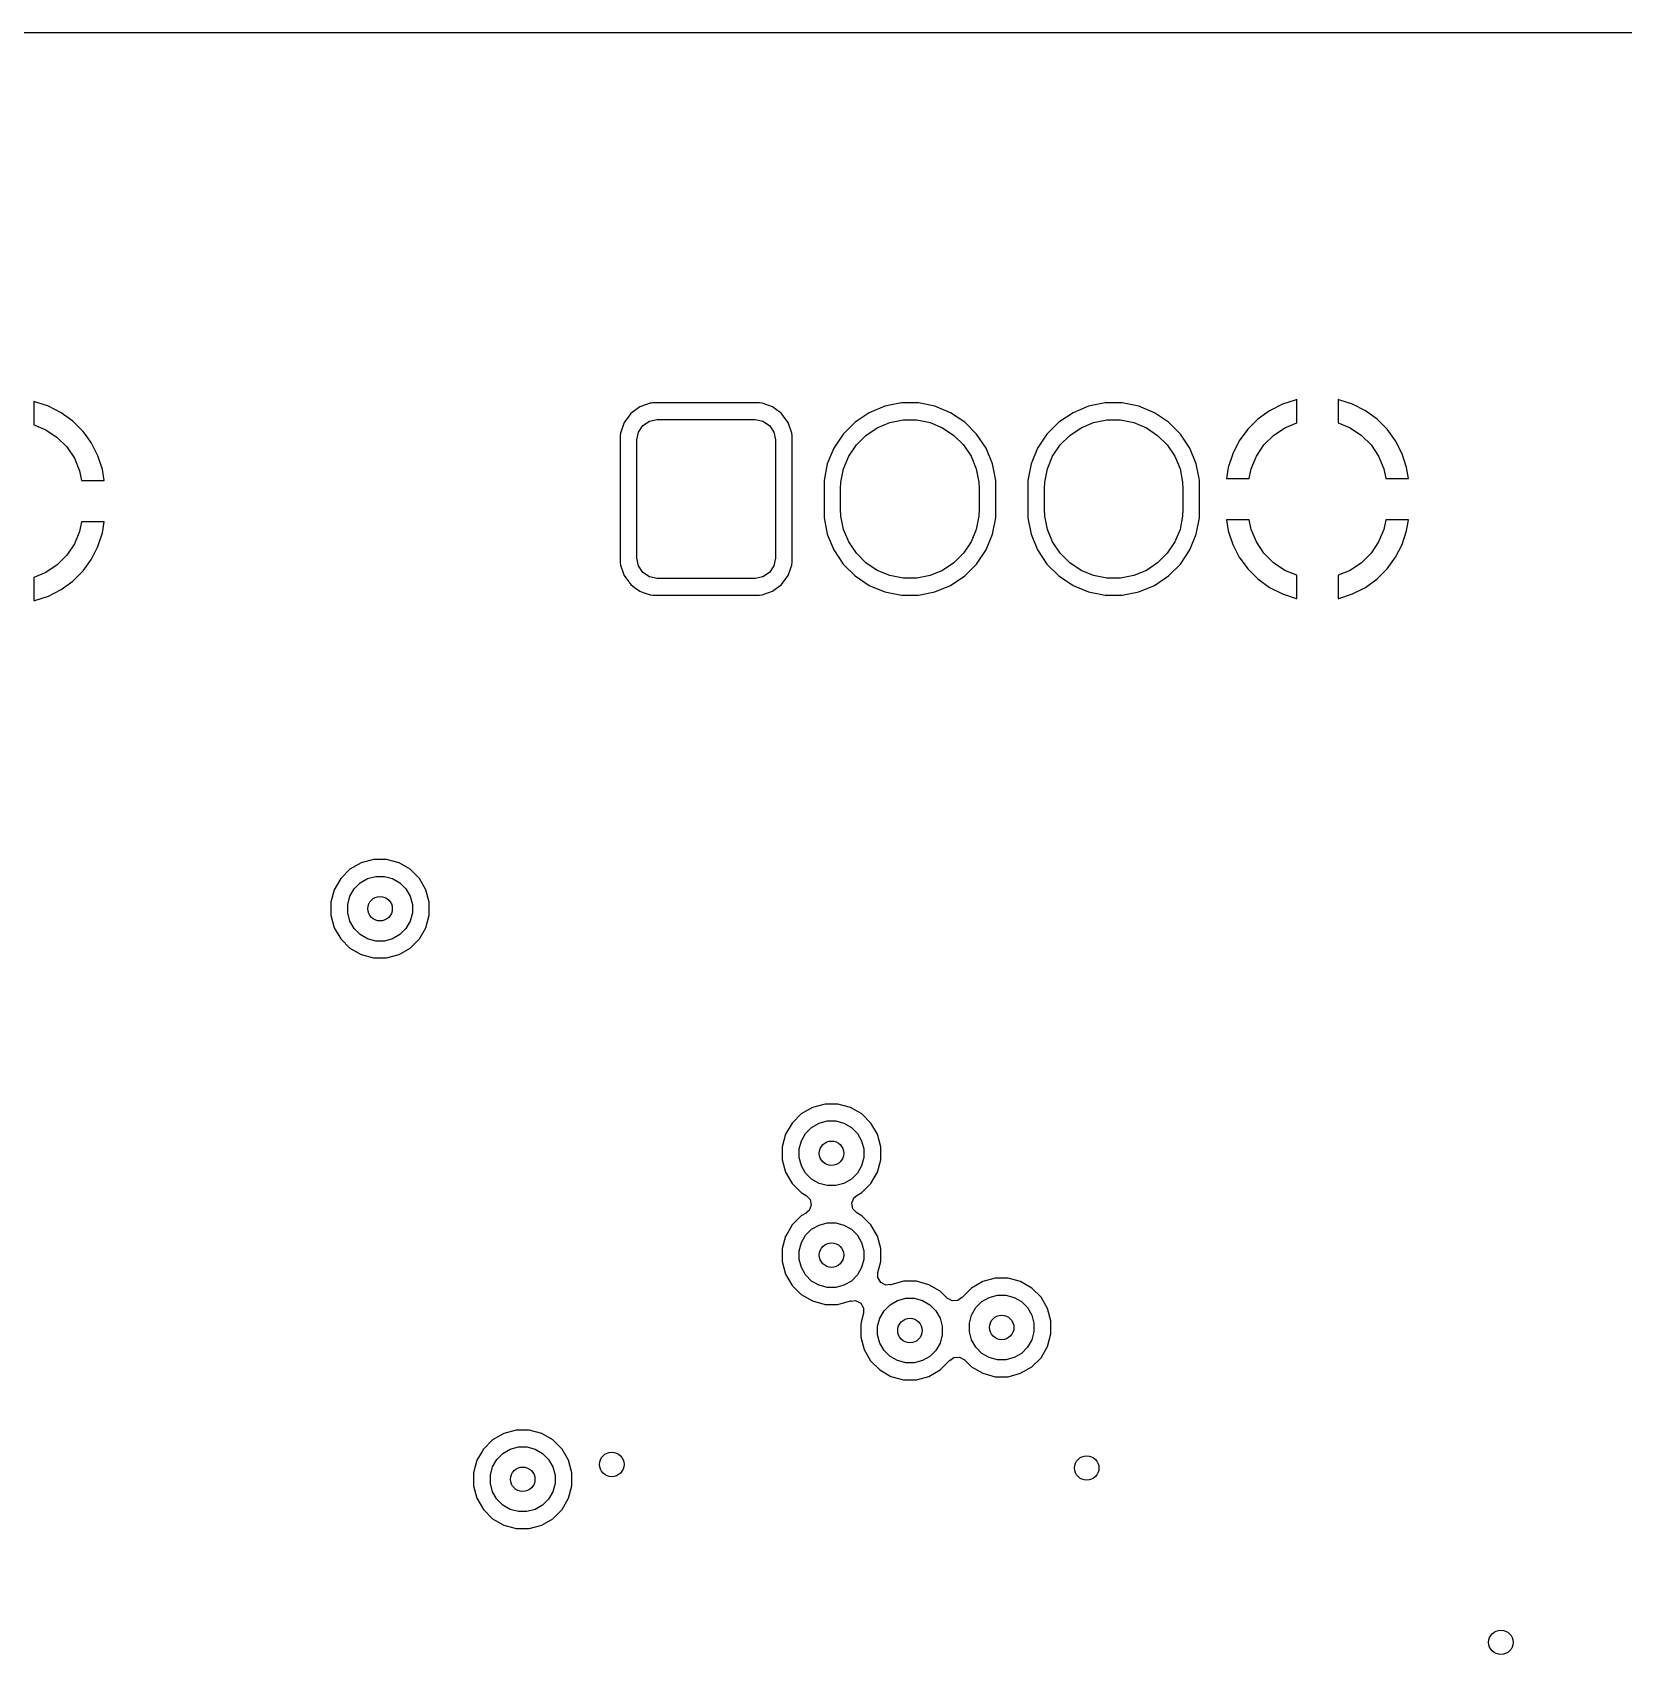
# Model space of a CAD drawing. Extents: x 0.98 to 8.09, y -3.46 to -0.83.
# Drawn here: x 5.482 to 6.25, y -1.61 to -0.827 of the extents above; entities that cross this region are included whole.
import ezdxf

# ---------------------------------------------------------------- set-up
doc = ezdxf.new("R2010")
doc.units = 0
doc.header["$MEASUREMENT"] = 0
doc.layers.add('BLACK', color=7, linetype='CONTINUOUS')

msp = doc.modelspace()

# ---------------------------------------------------------------- linework, layer by layer
at = {"layer": 'BLACK', "linetype": 'CONTINUOUS'}
for p, q in [((3.51858, -0.82679), (7.1211, -0.82679)), ((5.48278, -1.00517), (5.48244, -1.00511)), ((5.48244, -1.00511), (5.48244, -1.01632)), ((5.48939, -1.00731), (5.48278, -1.00517)), ((5.48278, -1.00517), (5.48278, -1.00517)), ((5.49558, -1.01047), (5.48939, -1.00731)), ((5.48939, -1.00731), (5.48939, -1.00731)), ((5.5012, -1.01455), (5.49558, -1.01047)), ((5.77502, -1.00765), (5.77069, -1.01085)), ((5.78011, -1.00587), (5.77502, -1.00765)), ((5.78065, -1.00582), (5.78011, -1.00587)), ((5.78011, -1.00587), (5.78011, -1.00587)), ((5.78011, -1.00587), (5.78011, -1.00587)), ((5.78131, -1.00576), (5.78065, -1.00582)), ((5.83286, -1.00576), (5.78131, -1.00576)), ((5.83407, -1.00587), (5.83286, -1.00576)), ((5.83915, -1.00765), (5.83407, -1.00587)), ((5.84048, -1.00864), (5.83915, -1.00765)), ((5.83915, -1.00765), (5.83915, -1.00765)), ((5.84348, -1.01085), (5.84048, -1.00864)), ((5.88586, -1.01048), (5.87907, -1.01502)), ((5.89341, -1.00735), (5.88586, -1.01048)), ((5.88586, -1.01048), (5.88586, -1.01048)), ((5.90143, -1.00576), (5.89341, -1.00735)), ((5.89341, -1.00735), (5.89341, -1.00735)), ((5.9096, -1.00576), (5.90143, -1.00576)), ((5.90143, -1.00576), (5.90143, -1.00576)), ((5.91761, -1.00735), (5.9096, -1.00576)), ((5.9096, -1.00576), (5.9096, -1.00576)), ((5.92516, -1.01048), (5.91761, -1.00735)), ((5.91761, -1.00735), (5.91761, -1.00735)), ((5.93196, -1.01502), (5.92516, -1.01048)), ((5.92516, -1.01048), (5.92516, -1.01048)), ((5.98429, -1.01048), (5.97749, -1.01502)), ((5.99184, -1.00735), (5.98429, -1.01048)), ((5.98429, -1.01048), (5.98429, -1.01048)), ((5.99985, -1.00576), (5.99184, -1.00735)), ((5.99184, -1.00735), (5.99184, -1.00735)), ((6.00802, -1.00576), (5.99985, -1.00576)), ((5.99985, -1.00576), (5.99985, -1.00576)), ((6.01604, -1.00735), (6.00802, -1.00576)), ((6.00802, -1.00576), (6.00802, -1.00576)), ((6.02359, -1.01048), (6.01604, -1.00735)), ((6.01604, -1.00735), (6.01604, -1.00735)), ((6.03038, -1.01502), (6.02359, -1.01048)), ((6.02359, -1.01048), (6.02359, -1.01048)), ((6.07922, -1.00948), (6.0736, -1.01357)), ((6.08541, -1.00633), (6.07922, -1.00948)), ((6.09202, -1.00418), (6.08541, -1.00633)), ((6.08541, -1.00633), (6.08541, -1.00633)), ((6.09236, -1.00413), (6.09202, -1.00418)), ((6.09202, -1.00418), (6.09202, -1.00418)), ((6.09236, -1.01534), (6.09236, -1.00413)), ((6.09236, -1.00413), (6.09236, -1.00413)), ((6.1127, -1.00418), (6.11236, -1.00413)), ((6.11236, -1.00413), (6.11236, -1.01534)), ((6.11931, -1.00633), (6.1127, -1.00418)), ((6.1127, -1.00418), (6.1127, -1.00418)), ((6.1255, -1.00948), (6.11931, -1.00633)), ((6.11931, -1.00633), (6.11931, -1.00633)), ((6.13112, -1.01357), (6.1255, -1.00948)), ((5.48244, -1.01632), (5.48822, -1.01872)), ((5.50612, -1.01947), (5.5012, -1.01455)), ((5.76749, -1.01518), (5.76572, -1.02026)), ((5.77069, -1.01085), (5.76749, -1.01518)), ((5.77437, -1.01986), (5.7765, -1.01666)), ((5.7765, -1.01666), (5.7797, -1.01453)), ((5.7797, -1.01453), (5.78346, -1.01378)), ((5.78346, -1.01378), (5.83071, -1.01378)), ((5.83071, -1.01378), (5.83448, -1.01453)), ((5.83448, -1.01453), (5.83767, -1.01666)), ((5.83767, -1.01666), (5.8398, -1.01986)), ((5.84463, -1.0124), (5.84348, -1.01085)), ((5.84668, -1.01518), (5.84463, -1.0124)), ((5.84846, -1.02026), (5.84668, -1.01518)), ((5.87907, -1.01502), (5.87329, -1.0208)), ((5.87907, -1.01502), (5.87907, -1.01502)), ((5.88428, -1.02138), (5.88974, -1.01773)), ((5.88974, -1.01773), (5.8958, -1.01522)), ((5.8958, -1.01522), (5.90223, -1.01394)), ((5.90223, -1.01394), (5.90879, -1.01394)), ((5.90879, -1.01394), (5.91523, -1.01522)), ((5.91523, -1.01522), (5.92129, -1.01773)), ((5.92129, -1.01773), (5.92674, -1.02138)), ((5.93773, -1.0208), (5.93196, -1.01502)), ((5.93196, -1.01502), (5.93196, -1.01502)), ((5.97749, -1.01502), (5.97171, -1.0208)), ((5.97749, -1.01502), (5.97749, -1.01502)), ((5.98271, -1.02138), (5.98816, -1.01773)), ((5.98816, -1.01773), (5.99422, -1.01522)), ((5.99422, -1.01522), (6.00066, -1.01394)), ((6.00066, -1.01394), (6.00722, -1.01394)), ((6.00722, -1.01394), (6.01365, -1.01522)), ((6.01365, -1.01522), (6.01971, -1.01773)), ((6.01971, -1.01773), (6.02517, -1.02138)), ((6.03616, -1.0208), (6.03038, -1.01502)), ((6.03038, -1.01502), (6.03038, -1.01502)), ((6.0736, -1.01357), (6.06869, -1.01848)), ((6.08113, -1.02138), (6.08659, -1.01773)), ((6.08659, -1.01773), (6.09236, -1.01534)), ((6.11236, -1.01534), (6.11814, -1.01773)), ((6.11814, -1.01773), (6.12359, -1.02138)), ((6.13604, -1.01848), (6.13112, -1.01357)), ((5.48822, -1.01872), (5.49367, -1.02236)), ((5.49367, -1.02236), (5.49831, -1.027)), ((5.50757, -1.02147), (5.50612, -1.01947)), ((5.50957, -1.02423), (5.50757, -1.02147)), ((5.5102, -1.02509), (5.50957, -1.02423)), ((5.51336, -1.03128), (5.5102, -1.02509)), ((5.76572, -1.02026), (5.7656, -1.02147)), ((5.7656, -1.02147), (5.7656, -1.08286)), ((5.76572, -1.02026), (5.76572, -1.02026)), ((5.77362, -1.02362), (5.77437, -1.01986)), ((5.77362, -1.08071), (5.77362, -1.02362)), ((5.8398, -1.01986), (5.84055, -1.02362)), ((5.84055, -1.02362), (5.84055, -1.08071)), ((5.84857, -1.02147), (5.84846, -1.02026)), ((5.84857, -1.04316), (5.84857, -1.02147)), ((5.87329, -1.0208), (5.86875, -1.02759)), ((5.87329, -1.0208), (5.87329, -1.0208)), ((5.876, -1.03147), (5.87964, -1.02601)), ((5.87964, -1.02601), (5.88428, -1.02138)), ((5.92674, -1.02138), (5.93138, -1.02601)), ((5.93138, -1.02601), (5.93502, -1.03147)), ((5.94227, -1.02759), (5.93773, -1.0208)), ((5.93773, -1.0208), (5.93773, -1.0208)), ((5.97171, -1.0208), (5.96717, -1.02759)), ((5.97171, -1.0208), (5.97171, -1.0208)), ((5.97442, -1.03147), (5.97807, -1.02601)), ((5.97807, -1.02601), (5.98271, -1.02138)), ((6.02517, -1.02138), (6.02981, -1.02601)), ((6.02981, -1.02601), (6.03345, -1.03147)), ((6.0407, -1.02759), (6.03616, -1.0208)), ((6.03616, -1.0208), (6.03616, -1.0208)), ((6.0646, -1.0241), (6.06145, -1.0303)), ((6.06869, -1.01848), (6.0646, -1.0241)), ((6.07285, -1.03147), (6.07649, -1.02601)), ((6.07649, -1.02601), (6.08113, -1.02138)), ((6.12359, -1.02138), (6.12823, -1.02601)), ((6.12823, -1.02601), (6.13188, -1.03147)), ((6.14012, -1.0241), (6.13604, -1.01848)), ((6.14328, -1.0303), (6.14012, -1.0241)), ((5.49831, -1.027), (5.50195, -1.03245)), ((5.50195, -1.03245), (5.50446, -1.03851)), ((5.5155, -1.03789), (5.51336, -1.03128)), ((5.51336, -1.03128), (5.51336, -1.03128)), ((5.86875, -1.02759), (5.86562, -1.03514)), ((5.86875, -1.02759), (5.86875, -1.02759)), ((5.87349, -1.03753), (5.876, -1.03147)), ((5.93502, -1.03147), (5.93754, -1.03753)), ((5.9454, -1.03514), (5.94227, -1.02759)), ((5.94227, -1.02759), (5.94227, -1.02759)), ((5.94227, -1.02759), (5.94227, -1.02759)), ((5.96717, -1.02759), (5.96405, -1.03514)), ((5.96717, -1.02759), (5.96717, -1.02759)), ((5.97191, -1.03753), (5.97442, -1.03147)), ((6.03345, -1.03147), (6.03596, -1.03753)), ((6.04383, -1.03514), (6.0407, -1.02759)), ((6.0407, -1.02759), (6.0407, -1.02759)), ((6.0407, -1.02759), (6.0407, -1.02759)), ((6.06145, -1.0303), (6.0593, -1.03691)), ((6.06145, -1.0303), (6.06145, -1.0303)), ((6.07034, -1.03753), (6.07285, -1.03147)), ((6.13188, -1.03147), (6.13439, -1.03753)), ((6.14542, -1.03691), (6.14328, -1.0303)), ((6.14328, -1.0303), (6.14328, -1.0303)), ((5.50446, -1.03851), (5.50539, -1.04315)), ((5.51634, -1.04315), (5.5155, -1.03789)), ((5.86562, -1.03514), (5.86403, -1.04316)), ((5.86562, -1.03514), (5.86562, -1.03514)), ((5.87221, -1.04396), (5.87349, -1.03753)), ((5.93754, -1.03753), (5.93882, -1.04396)), ((5.947, -1.04316), (5.9454, -1.03514)), ((5.96405, -1.03514), (5.96245, -1.04316)), ((5.96405, -1.03514), (5.96405, -1.03514)), ((5.97063, -1.04396), (5.97191, -1.03753)), ((6.03596, -1.03753), (6.03724, -1.04396)), ((6.04522, -1.04217), (6.04383, -1.03514)), ((6.0593, -1.03691), (6.05847, -1.04217)), ((6.06942, -1.04217), (6.07034, -1.03753)), ((6.13439, -1.03753), (6.13531, -1.04217)), ((6.14626, -1.04217), (6.14542, -1.03691)), ((5.50539, -1.04315), (5.51634, -1.04315)), ((5.84857, -1.08286), (5.84857, -1.04316)), ((5.86403, -1.04316), (5.86403, -1.06117)), ((5.87205, -1.04724), (5.87221, -1.04396)), ((5.87205, -1.05709), (5.87205, -1.04724)), ((5.93882, -1.04396), (5.93898, -1.04724)), ((5.93898, -1.04724), (5.93898, -1.05709)), ((5.947, -1.06117), (5.947, -1.04316)), ((5.947, -1.04316), (5.947, -1.04316)), ((5.96245, -1.04316), (5.96245, -1.06117)), ((5.97047, -1.04724), (5.97063, -1.04396)), ((5.97047, -1.05709), (5.97047, -1.04724)), ((6.03724, -1.04396), (6.0374, -1.04724)), ((6.0374, -1.04724), (6.0374, -1.05709)), ((6.04542, -1.04316), (6.04522, -1.04217)), ((6.04542, -1.06117), (6.04542, -1.04316)), ((6.05847, -1.04217), (6.06942, -1.04217)), ((6.13531, -1.04217), (6.14626, -1.04217)), ((5.87221, -1.06037), (5.87205, -1.05709)), ((5.93898, -1.05709), (5.93882, -1.06037)), ((5.97063, -1.06037), (5.97047, -1.05709)), ((6.0374, -1.05709), (6.03724, -1.06037)), ((5.50539, -1.06315), (5.50446, -1.06779)), ((5.51634, -1.06315), (5.50539, -1.06315)), ((5.5155, -1.06841), (5.51634, -1.06315)), ((5.86403, -1.06117), (5.86562, -1.06919)), ((5.87349, -1.0668), (5.87221, -1.06037)), ((5.93882, -1.06037), (5.93754, -1.0668)), ((5.9454, -1.06919), (5.947, -1.06117)), ((5.96245, -1.06117), (5.96405, -1.06919)), ((5.97191, -1.0668), (5.97063, -1.06037)), ((6.03724, -1.06037), (6.03596, -1.0668)), ((6.04383, -1.06919), (6.04542, -1.06117)), ((6.05847, -1.06217), (6.0593, -1.06743)), ((6.06942, -1.06217), (6.05847, -1.06217)), ((6.07034, -1.0668), (6.06942, -1.06217)), ((6.13531, -1.06217), (6.13439, -1.0668)), ((6.14626, -1.06217), (6.13531, -1.06217)), ((6.14542, -1.06743), (6.14609, -1.0632)), ((6.14609, -1.0632), (6.14626, -1.06217)), ((5.50446, -1.06779), (5.50195, -1.07385)), ((5.51336, -1.07502), (5.5155, -1.06841)), ((5.86562, -1.06919), (5.86562, -1.06919)), ((5.86562, -1.06919), (5.86875, -1.07674)), ((5.876, -1.07286), (5.87349, -1.0668)), ((5.87964, -1.07832), (5.876, -1.07286)), ((5.93502, -1.07286), (5.93138, -1.07832)), ((5.93754, -1.0668), (5.93502, -1.07286)), ((5.94227, -1.07674), (5.9454, -1.06919)), ((5.96405, -1.06919), (5.96405, -1.06919)), ((5.96405, -1.06919), (5.96717, -1.07674)), ((5.97442, -1.07286), (5.97191, -1.0668)), ((5.97807, -1.07832), (5.97442, -1.07286)), ((6.03345, -1.07286), (6.02981, -1.07832)), ((6.03596, -1.0668), (6.03345, -1.07286)), ((6.0407, -1.07674), (6.04383, -1.06919)), ((6.0593, -1.06743), (6.06145, -1.07403)), ((6.07285, -1.07286), (6.07034, -1.0668)), ((6.07649, -1.07832), (6.07285, -1.07286)), ((6.13188, -1.07286), (6.12823, -1.07832)), ((6.13439, -1.0668), (6.13188, -1.07286)), ((6.14328, -1.07403), (6.14542, -1.06743)), ((5.49831, -1.0793), (5.49367, -1.08394)), ((5.50195, -1.07385), (5.49831, -1.0793)), ((5.5102, -1.08121), (5.51336, -1.07502)), ((5.51336, -1.07502), (5.51336, -1.07502)), ((5.77437, -1.08448), (5.77362, -1.08071)), ((5.84055, -1.08071), (5.8398, -1.08448)), ((5.86875, -1.07674), (5.86875, -1.07674)), ((5.86875, -1.07674), (5.87329, -1.08353)), ((5.88428, -1.08296), (5.87964, -1.07832)), ((5.93138, -1.07832), (5.92674, -1.08296)), ((5.93773, -1.08353), (5.94227, -1.07674)), ((5.96717, -1.07674), (5.96717, -1.07674)), ((5.96717, -1.07674), (5.97171, -1.08353)), ((5.98271, -1.08296), (5.97807, -1.07832)), ((6.02981, -1.07832), (6.02517, -1.08296)), ((6.03616, -1.08353), (6.0407, -1.07674)), ((6.06145, -1.07403), (6.06145, -1.07403)), ((6.06145, -1.07403), (6.0646, -1.08023)), ((6.0646, -1.08023), (6.06869, -1.08585)), ((6.08113, -1.08296), (6.07649, -1.07832)), ((6.12823, -1.07832), (6.12359, -1.08296)), ((6.13604, -1.08585), (6.14012, -1.08023)), ((6.14012, -1.08023), (6.14328, -1.07403)), ((6.14328, -1.07403), (6.14328, -1.07403)), ((5.48822, -1.08758), (5.48244, -1.08998)), ((5.49367, -1.08394), (5.48822, -1.08758)), ((5.5012, -1.09175), (5.50612, -1.08683)), ((5.50612, -1.08683), (5.5102, -1.08121)), ((5.7656, -1.08286), (5.7656, -1.08286)), ((5.7656, -1.08286), (5.76572, -1.08407)), ((5.76572, -1.08407), (5.76572, -1.08407)), ((5.76572, -1.08407), (5.76572, -1.08407)), ((5.76572, -1.08407), (5.76716, -1.0882)), ((5.76716, -1.0882), (5.76749, -1.08915)), ((5.7765, -1.08767), (5.77437, -1.08448)), ((5.7797, -1.0898), (5.7765, -1.08767)), ((5.83767, -1.08767), (5.83448, -1.0898)), ((5.8398, -1.08448), (5.83767, -1.08767)), ((5.84668, -1.08915), (5.84783, -1.08585)), ((5.84783, -1.08585), (5.84846, -1.08407)), ((5.84846, -1.08407), (5.84848, -1.08384)), ((5.84846, -1.08407), (5.84846, -1.08407)), ((5.84848, -1.08384), (5.84857, -1.08286)), ((5.87329, -1.08353), (5.87329, -1.08353)), ((5.87329, -1.08353), (5.87907, -1.08931)), ((5.88974, -1.0866), (5.88428, -1.08296)), ((5.8958, -1.08911), (5.88974, -1.0866)), ((5.92129, -1.0866), (5.91523, -1.08911)), ((5.92674, -1.08296), (5.92129, -1.0866)), ((5.93196, -1.08931), (5.93773, -1.08353)), ((5.97171, -1.08353), (5.97171, -1.08353)), ((5.97171, -1.08353), (5.97749, -1.08931)), ((5.98816, -1.0866), (5.98271, -1.08296)), ((5.99422, -1.08911), (5.98816, -1.0866)), ((6.01971, -1.0866), (6.01365, -1.08911)), ((6.02517, -1.08296), (6.01971, -1.0866)), ((6.03038, -1.08931), (6.03616, -1.08353)), ((6.06869, -1.08585), (6.0736, -1.09076)), ((6.08659, -1.0866), (6.08113, -1.08296)), ((6.09236, -1.08899), (6.08659, -1.0866)), ((6.11814, -1.0866), (6.11236, -1.08899)), ((6.12359, -1.08296), (6.11814, -1.0866)), ((6.13112, -1.09076), (6.13604, -1.08585)), ((5.48244, -1.08998), (5.48244, -1.10119)), ((5.48939, -1.09899), (5.49558, -1.09583)), ((5.49558, -1.09583), (5.5012, -1.09175)), ((5.76749, -1.08915), (5.76822, -1.09013)), ((5.76822, -1.09013), (5.77069, -1.09348)), ((5.77069, -1.09348), (5.77252, -1.09483)), ((5.77252, -1.09483), (5.77502, -1.09668)), ((5.77502, -1.09668), (5.77672, -1.09727)), ((5.78346, -1.09055), (5.7797, -1.0898)), ((5.83071, -1.09055), (5.78346, -1.09055)), ((5.83448, -1.0898), (5.83071, -1.09055)), ((5.83407, -1.09846), (5.83915, -1.09668)), ((5.83915, -1.09668), (5.84348, -1.09348)), ((5.84348, -1.09348), (5.84668, -1.08915)), ((5.87907, -1.08931), (5.87907, -1.08931)), ((5.87907, -1.08931), (5.88586, -1.09385)), ((5.88586, -1.09385), (5.88586, -1.09385)), ((5.88586, -1.09385), (5.88586, -1.09385)), ((5.88586, -1.09385), (5.89341, -1.09698)), ((5.90223, -1.09039), (5.8958, -1.08911)), ((5.90879, -1.09039), (5.90223, -1.09039)), ((5.91523, -1.08911), (5.90879, -1.09039)), ((5.91761, -1.09698), (5.92516, -1.09385)), ((5.92516, -1.09385), (5.93196, -1.08931)), ((5.97749, -1.08931), (5.97749, -1.08931)), ((5.97749, -1.08931), (5.98429, -1.09385)), ((5.98429, -1.09385), (5.98429, -1.09385)), ((5.98429, -1.09385), (5.98429, -1.09385)), ((5.98429, -1.09385), (5.99184, -1.09698)), ((6.00066, -1.09039), (5.99422, -1.08911)), ((6.00722, -1.09039), (6.00066, -1.09039)), ((6.01365, -1.08911), (6.00722, -1.09039)), ((6.01604, -1.09698), (6.02359, -1.09385)), ((6.02359, -1.09385), (6.03038, -1.08931)), ((6.0736, -1.09076), (6.07922, -1.09485)), ((6.07922, -1.09485), (6.08541, -1.098)), ((6.09236, -1.1002), (6.09236, -1.08899)), ((6.11236, -1.08899), (6.11236, -1.1002)), ((6.11931, -1.098), (6.1255, -1.09485)), ((6.1255, -1.09485), (6.13112, -1.09076)), ((5.48244, -1.10119), (5.48278, -1.10113)), ((5.48278, -1.10113), (5.48939, -1.09899)), ((5.48278, -1.10113), (5.48278, -1.10113)), ((5.48939, -1.09899), (5.48939, -1.09899)), ((5.77672, -1.09727), (5.78011, -1.09846)), ((5.78011, -1.09846), (5.78042, -1.09849)), ((5.78042, -1.09849), (5.78131, -1.09857)), ((5.78131, -1.09857), (5.83286, -1.09857)), ((5.83286, -1.09857), (5.83407, -1.09846)), ((5.89341, -1.09698), (5.90143, -1.09857)), ((5.90143, -1.09857), (5.90143, -1.09857)), ((5.90143, -1.09857), (5.90143, -1.09857)), ((5.90143, -1.09857), (5.9096, -1.09857)), ((5.9096, -1.09857), (5.91761, -1.09698)), ((5.9096, -1.09857), (5.9096, -1.09857)), ((5.99184, -1.09698), (5.99985, -1.09857)), ((5.99985, -1.09857), (5.99985, -1.09857)), ((5.99985, -1.09857), (5.99985, -1.09857)), ((5.99985, -1.09857), (6.00802, -1.09857)), ((6.00802, -1.09857), (6.01604, -1.09698)), ((6.00802, -1.09857), (6.00802, -1.09857)), ((6.08541, -1.098), (6.08541, -1.098)), ((6.08541, -1.098), (6.09202, -1.10015)), ((6.09202, -1.10015), (6.09236, -1.1002)), ((6.09236, -1.1002), (6.09236, -1.1002)), ((6.11236, -1.1002), (6.1127, -1.10015)), ((6.1127, -1.10015), (6.11931, -1.098)), ((6.1127, -1.10015), (6.1127, -1.10015)), ((6.11931, -1.098), (6.11931, -1.098)), ((5.64043, -1.22785), (5.63501, -1.23098)), ((5.64648, -1.22623), (5.64043, -1.22785)), ((5.64043, -1.22785), (5.64043, -1.22785)), ((5.64043, -1.22785), (5.64043, -1.22785)), ((5.65274, -1.22623), (5.64648, -1.22623)), ((5.65878, -1.22785), (5.65274, -1.22623)), ((5.6642, -1.23098), (5.65878, -1.22785)), ((5.63059, -1.23541), (5.62746, -1.24083)), ((5.63501, -1.23098), (5.63059, -1.23541)), ((5.63059, -1.23541), (5.63059, -1.23541)), ((5.63501, -1.23098), (5.63501, -1.23098)), ((5.63711, -1.24041), (5.64002, -1.23751)), ((5.64002, -1.23751), (5.64358, -1.23545)), ((5.64358, -1.23545), (5.64755, -1.23439)), ((5.64755, -1.23439), (5.65166, -1.23439)), ((5.65166, -1.23439), (5.65563, -1.23545)), ((5.65563, -1.23545), (5.65919, -1.23751)), ((5.65919, -1.23751), (5.6621, -1.24041)), ((5.66863, -1.23541), (5.6642, -1.23098)), ((5.67175, -1.24083), (5.66863, -1.23541)), ((5.62746, -1.24083), (5.62584, -1.24687)), ((5.63399, -1.24794), (5.63506, -1.24397)), ((5.63506, -1.24397), (5.63711, -1.24041)), ((5.6621, -1.24041), (5.66416, -1.24397)), ((5.66416, -1.24397), (5.66522, -1.24794)), ((5.67337, -1.24687), (5.67175, -1.24083)), ((5.62584, -1.24687), (5.62584, -1.25313)), ((5.62584, -1.25313), (5.62746, -1.25917)), ((5.63399, -1.25206), (5.63399, -1.24794)), ((5.63506, -1.25603), (5.63399, -1.25206)), ((5.66522, -1.25206), (5.66416, -1.25603)), ((5.66522, -1.24794), (5.66522, -1.25206)), ((5.67175, -1.25917), (5.67337, -1.25313)), ((5.67337, -1.25313), (5.67337, -1.24687)), ((5.62746, -1.25917), (5.63059, -1.26459)), ((5.63711, -1.25959), (5.63506, -1.25603)), ((5.64002, -1.26249), (5.63711, -1.25959)), ((5.6621, -1.25959), (5.65919, -1.26249)), ((5.66416, -1.25603), (5.6621, -1.25959)), ((5.66863, -1.26459), (5.67175, -1.25917)), ((5.63059, -1.26459), (5.63501, -1.26902)), ((5.63501, -1.26902), (5.64043, -1.27215)), ((5.64358, -1.26455), (5.64002, -1.26249)), ((5.64755, -1.26561), (5.64358, -1.26455)), ((5.65166, -1.26561), (5.64755, -1.26561)), ((5.65563, -1.26455), (5.65166, -1.26561)), ((5.65919, -1.26249), (5.65563, -1.26455)), ((5.65878, -1.27215), (5.6642, -1.26902)), ((5.6642, -1.26902), (5.66863, -1.26459)), ((5.64043, -1.27215), (5.64648, -1.27377)), ((5.64648, -1.27377), (5.64648, -1.27377)), ((5.64648, -1.27377), (5.65274, -1.27377)), ((5.65274, -1.27377), (5.65878, -1.27215)), ((5.65274, -1.27377), (5.65274, -1.27377)), ((5.85847, -1.34596), (5.85305, -1.34909)), ((5.86451, -1.34434), (5.85847, -1.34596)), ((5.85847, -1.34596), (5.85847, -1.34596)), ((5.85847, -1.34596), (5.85847, -1.34596)), ((5.87077, -1.34434), (5.86451, -1.34434)), ((5.87682, -1.34596), (5.87077, -1.34434)), ((5.88224, -1.34909), (5.87682, -1.34596)), ((5.84862, -1.35352), (5.84549, -1.35894)), ((5.85305, -1.34909), (5.84862, -1.35352)), ((5.84862, -1.35352), (5.84862, -1.35352)), ((5.85305, -1.34909), (5.85305, -1.34909)), ((5.85805, -1.35562), (5.86162, -1.35356)), ((5.86162, -1.35356), (5.86559, -1.3525)), ((5.86559, -1.3525), (5.8697, -1.3525)), ((5.8697, -1.3525), (5.87367, -1.35356)), ((5.87367, -1.35356), (5.87723, -1.35562)), ((5.88666, -1.35352), (5.88224, -1.34909)), ((5.88979, -1.35894), (5.88666, -1.35352)), ((5.84549, -1.35894), (5.84387, -1.36498)), ((5.85203, -1.36605), (5.85309, -1.36208)), ((5.85309, -1.36208), (5.85515, -1.35852)), ((5.85515, -1.35852), (5.85805, -1.35562)), ((5.87723, -1.35562), (5.88014, -1.35852)), ((5.88014, -1.35852), (5.88219, -1.36208)), ((5.88219, -1.36208), (5.88326, -1.36605)), ((5.89141, -1.36498), (5.88979, -1.35894)), ((5.84387, -1.36498), (5.84387, -1.37124)), ((5.85203, -1.37017), (5.85203, -1.36605)), ((5.85309, -1.37414), (5.85203, -1.37017)), ((5.88326, -1.37017), (5.88219, -1.37414)), ((5.88326, -1.36605), (5.88326, -1.37017)), ((5.89141, -1.37124), (5.89141, -1.36498)), ((5.84387, -1.37124), (5.84549, -1.37728)), ((5.84549, -1.37728), (5.84862, -1.3827)), ((5.85515, -1.3777), (5.85309, -1.37414)), ((5.85805, -1.3806), (5.85515, -1.3777)), ((5.88014, -1.3777), (5.87723, -1.3806)), ((5.88219, -1.37414), (5.88014, -1.3777)), ((5.88666, -1.3827), (5.88979, -1.37728)), ((5.88979, -1.37728), (5.89141, -1.37124)), ((5.84862, -1.3827), (5.85305, -1.38713)), ((5.86162, -1.38266), (5.85805, -1.3806)), ((5.86559, -1.38372), (5.86162, -1.38266)), ((5.8697, -1.38372), (5.86559, -1.38372)), ((5.87367, -1.38266), (5.8697, -1.38372)), ((5.87723, -1.3806), (5.87367, -1.38266)), ((5.88224, -1.38713), (5.88666, -1.3827)), ((5.85305, -1.38713), (5.85536, -1.38846)), ((5.85536, -1.38846), (5.8554, -1.38849)), ((5.8554, -1.38849), (5.8573, -1.39048)), ((5.85782, -1.39318), (5.8568, -1.39573)), ((5.8573, -1.39048), (5.85782, -1.39318)), ((5.87746, -1.39225), (5.87848, -1.3897)), ((5.87798, -1.39495), (5.87746, -1.39225)), ((5.87848, -1.3897), (5.87988, -1.38849)), ((5.87988, -1.38849), (5.87993, -1.38846)), ((5.87993, -1.38846), (5.88224, -1.38713)), ((5.85305, -1.3983), (5.84862, -1.40273)), ((5.85534, -1.39698), (5.85305, -1.3983)), ((5.85305, -1.3983), (5.85305, -1.3983)), ((5.8554, -1.39694), (5.85534, -1.39698)), ((5.8568, -1.39573), (5.8554, -1.39694)), ((5.86162, -1.40277), (5.86559, -1.40171)), ((5.86559, -1.40171), (5.8697, -1.40171)), ((5.8697, -1.40171), (5.87367, -1.40277)), ((5.87988, -1.39694), (5.87798, -1.39495)), ((5.88224, -1.3983), (5.87988, -1.39694)), ((5.88666, -1.40273), (5.88224, -1.3983)), ((5.84549, -1.40815), (5.84387, -1.41419)), ((5.8455, -1.40814), (5.84549, -1.40815)), ((5.84862, -1.40273), (5.8455, -1.40814)), ((5.84862, -1.40273), (5.84862, -1.40273)), ((5.85309, -1.4113), (5.85515, -1.40774)), ((5.85515, -1.40774), (5.85805, -1.40483)), ((5.85805, -1.40483), (5.86162, -1.40277)), ((5.87367, -1.40277), (5.87723, -1.40483)), ((5.87723, -1.40483), (5.88014, -1.40774)), ((5.88014, -1.40774), (5.88219, -1.4113)), ((5.88979, -1.40815), (5.88666, -1.40273)), ((5.89141, -1.41419), (5.88979, -1.40815)), ((5.84387, -1.41419), (5.84387, -1.42045)), ((5.85203, -1.41527), (5.85309, -1.4113)), ((5.85203, -1.41938), (5.85203, -1.41527)), ((5.88219, -1.4113), (5.88326, -1.41527)), ((5.88326, -1.41527), (5.88326, -1.41938)), ((5.89141, -1.42045), (5.89141, -1.41419)), ((5.84387, -1.42045), (5.84549, -1.4265)), ((5.85309, -1.42335), (5.85203, -1.41938)), ((5.85515, -1.42691), (5.85309, -1.42335)), ((5.88219, -1.42335), (5.88014, -1.42691)), ((5.88326, -1.41938), (5.88219, -1.42335)), ((5.88998, -1.42819), (5.89, -1.42572)), ((5.89, -1.42572), (5.89141, -1.42045)), ((5.84549, -1.4265), (5.84862, -1.43192)), ((5.84862, -1.43192), (5.85305, -1.43634)), ((5.85805, -1.42982), (5.85515, -1.42691)), ((5.86162, -1.43187), (5.85805, -1.42982)), ((5.86559, -1.43294), (5.86162, -1.43187)), ((5.8697, -1.43294), (5.86559, -1.43294)), ((5.87367, -1.43187), (5.8697, -1.43294)), ((5.87723, -1.42982), (5.87367, -1.43187)), ((5.88014, -1.42691), (5.87723, -1.42982)), ((5.89139, -1.43055), (5.88998, -1.42819)), ((5.89385, -1.43178), (5.89139, -1.43055)), ((5.896, -1.43155), (5.89385, -1.43178)), ((5.89603, -1.43168), (5.896, -1.43155)), ((5.89634, -1.43159), (5.89603, -1.43168)), ((5.90238, -1.42997), (5.89634, -1.43159)), ((5.89634, -1.43159), (5.89634, -1.43159)), ((5.90864, -1.42997), (5.90238, -1.42997)), ((5.91469, -1.43159), (5.90864, -1.42997)), ((5.92011, -1.43472), (5.91469, -1.43159)), ((5.93523, -1.43324), (5.93058, -1.4379)), ((5.94065, -1.43012), (5.93523, -1.43324)), ((5.93523, -1.43324), (5.93523, -1.43324)), ((5.9467, -1.4285), (5.94065, -1.43012)), ((5.94065, -1.43012), (5.94065, -1.43012)), ((5.94065, -1.43012), (5.94065, -1.43012)), ((5.95296, -1.4285), (5.9467, -1.4285)), ((5.959, -1.43012), (5.95296, -1.4285)), ((5.96442, -1.43324), (5.959, -1.43012)), ((5.96885, -1.43767), (5.96442, -1.43324)), ((5.85305, -1.43634), (5.85847, -1.43947)), ((5.85847, -1.43947), (5.86451, -1.44109)), ((5.86451, -1.44109), (5.86451, -1.44109)), ((5.86451, -1.44109), (5.87077, -1.44109)), ((5.87077, -1.44109), (5.87682, -1.43947)), ((5.87077, -1.44109), (5.87077, -1.44109)), ((5.87682, -1.43947), (5.87712, -1.43939)), ((5.87682, -1.43947), (5.87682, -1.43947)), ((5.87712, -1.43939), (5.87716, -1.43951)), ((5.87716, -1.43951), (5.8793, -1.43928)), ((5.8793, -1.43928), (5.88176, -1.44051)), ((5.88176, -1.44051), (5.88317, -1.44287)), ((5.89302, -1.44415), (5.89593, -1.44125)), ((5.89593, -1.44125), (5.89949, -1.43919)), ((5.89949, -1.43919), (5.90346, -1.43813)), ((5.90346, -1.43813), (5.90757, -1.43813)), ((5.90757, -1.43813), (5.91154, -1.43919)), ((5.91154, -1.43919), (5.9151, -1.44125)), ((5.9151, -1.44125), (5.91801, -1.44415)), ((5.92351, -1.43812), (5.92011, -1.43472)), ((5.92011, -1.43472), (5.92011, -1.43472)), ((5.92586, -1.43943), (5.92351, -1.43812)), ((5.92861, -1.43926), (5.92586, -1.43943)), ((5.93054, -1.43785), (5.92861, -1.43926)), ((5.93058, -1.4379), (5.93054, -1.43785)), ((5.93733, -1.44268), (5.94024, -1.43977)), ((5.94024, -1.43977), (5.9438, -1.43771)), ((5.9438, -1.43771), (5.94777, -1.43665)), ((5.94777, -1.43665), (5.95188, -1.43665)), ((5.95188, -1.43665), (5.95585, -1.43771)), ((5.95585, -1.43771), (5.95941, -1.43977)), ((5.95941, -1.43977), (5.96232, -1.44268)), ((5.97197, -1.44309), (5.96885, -1.43767)), ((5.88315, -1.44535), (5.882, -1.44965)), ((5.88317, -1.44287), (5.88315, -1.44535)), ((5.8899, -1.45168), (5.89096, -1.44771)), ((5.89096, -1.44771), (5.89302, -1.44415)), ((5.91801, -1.44415), (5.92006, -1.44771)), ((5.92006, -1.44771), (5.92113, -1.45168)), ((5.93421, -1.45021), (5.93528, -1.44624)), ((5.93528, -1.44624), (5.93733, -1.44268)), ((5.96232, -1.44268), (5.96438, -1.44624)), ((5.96438, -1.44624), (5.96544, -1.45021)), ((5.97359, -1.44913), (5.97197, -1.44309)), ((5.97359, -1.45539), (5.97359, -1.44913)), ((5.882, -1.44965), (5.88174, -1.45061)), ((5.88174, -1.45061), (5.88174, -1.45687)), ((5.88174, -1.45687), (5.88336, -1.46291)), ((5.8899, -1.4558), (5.8899, -1.45168)), ((5.89096, -1.45977), (5.8899, -1.4558)), ((5.92113, -1.4558), (5.92006, -1.45977)), ((5.92113, -1.45168), (5.92113, -1.4558)), ((5.93421, -1.45432), (5.93421, -1.45021)), ((5.93528, -1.45829), (5.93421, -1.45432)), ((5.96544, -1.45432), (5.96438, -1.45829)), ((5.96544, -1.45021), (5.96544, -1.45432)), ((5.97197, -1.46144), (5.97359, -1.45539)), ((5.88336, -1.46291), (5.88649, -1.46833)), ((5.89302, -1.46333), (5.89096, -1.45977)), ((5.89593, -1.46623), (5.89302, -1.46333)), ((5.91801, -1.46333), (5.9151, -1.46623)), ((5.92006, -1.45977), (5.91801, -1.46333)), ((5.93733, -1.46185), (5.93528, -1.45829)), ((5.94024, -1.46476), (5.93733, -1.46185)), ((5.9438, -1.46681), (5.94024, -1.46476)), ((5.95941, -1.46476), (5.95585, -1.46681)), ((5.96232, -1.46185), (5.95941, -1.46476)), ((5.96438, -1.45829), (5.96232, -1.46185)), ((5.96885, -1.46686), (5.97197, -1.46144)), ((5.88649, -1.46833), (5.89092, -1.47276)), ((5.89092, -1.47276), (5.89634, -1.47589)), ((5.89949, -1.46829), (5.89593, -1.46623)), ((5.90346, -1.46935), (5.89949, -1.46829)), ((5.90757, -1.46935), (5.90346, -1.46935)), ((5.91154, -1.46829), (5.90757, -1.46935)), ((5.9151, -1.46623), (5.91154, -1.46829)), ((5.91469, -1.47589), (5.92011, -1.47276)), ((5.92011, -1.47276), (5.92453, -1.46833)), ((5.92453, -1.46833), (5.92476, -1.46811)), ((5.92453, -1.46833), (5.92453, -1.46833)), ((5.92476, -1.46811), (5.9248, -1.46815)), ((5.9248, -1.46815), (5.92673, -1.46674)), ((5.92673, -1.46674), (5.92948, -1.46658)), ((5.92948, -1.46658), (5.93183, -1.46788)), ((5.93183, -1.46788), (5.93523, -1.47128)), ((5.93523, -1.47128), (5.94065, -1.47441)), ((5.94777, -1.46788), (5.9438, -1.46681)), ((5.95188, -1.46788), (5.94777, -1.46788)), ((5.95585, -1.46681), (5.95188, -1.46788)), ((5.959, -1.47441), (5.96442, -1.47128)), ((5.96442, -1.47128), (5.96885, -1.46686)), ((5.89634, -1.47589), (5.90238, -1.47751)), ((5.90238, -1.47751), (5.90238, -1.47751)), ((5.90238, -1.47751), (5.90864, -1.47751)), ((5.90864, -1.47751), (5.91469, -1.47589)), ((5.90864, -1.47751), (5.90864, -1.47751)), ((5.94065, -1.47441), (5.9467, -1.47603)), ((5.9467, -1.47603), (5.9467, -1.47603)), ((5.9467, -1.47603), (5.95296, -1.47603)), ((5.95296, -1.47603), (5.959, -1.47441)), ((5.95296, -1.47603), (5.95296, -1.47603)), ((5.70933, -1.50344), (5.70391, -1.50657)), ((5.71537, -1.50182), (5.70933, -1.50344)), ((5.70933, -1.50344), (5.70933, -1.50344)), ((5.70933, -1.50344), (5.70933, -1.50344)), ((5.72163, -1.50182), (5.71537, -1.50182)), ((5.72768, -1.50344), (5.72163, -1.50182)), ((5.7331, -1.50657), (5.72768, -1.50344)), ((5.69949, -1.511), (5.69886, -1.51209)), ((5.70391, -1.50657), (5.69949, -1.511)), ((5.69949, -1.511), (5.69949, -1.511)), ((5.70391, -1.50657), (5.70391, -1.50657)), ((5.70892, -1.5131), (5.71248, -1.51104)), ((5.71248, -1.51104), (5.71645, -1.50998)), ((5.71645, -1.50998), (5.72056, -1.50998)), ((5.72056, -1.50998), (5.72453, -1.51104)), ((5.72453, -1.51104), (5.72809, -1.5131)), ((5.73752, -1.511), (5.7331, -1.50657)), ((5.74065, -1.51642), (5.73752, -1.511)), ((5.69636, -1.51642), (5.69474, -1.52246)), ((5.69886, -1.51209), (5.69636, -1.51642)), ((5.70289, -1.52354), (5.70395, -1.51956)), ((5.70395, -1.51956), (5.70601, -1.516)), ((5.70601, -1.516), (5.70892, -1.5131)), ((5.72809, -1.5131), (5.731, -1.516)), ((5.731, -1.516), (5.73305, -1.51956)), ((5.73305, -1.51956), (5.73412, -1.52354)), ((5.74227, -1.52246), (5.74065, -1.51642)), ((5.69474, -1.52246), (5.69474, -1.52872)), ((5.70289, -1.52765), (5.70289, -1.52354)), ((5.70395, -1.53162), (5.70289, -1.52765)), ((5.73412, -1.52765), (5.73305, -1.53162)), ((5.73412, -1.52354), (5.73412, -1.52765)), ((5.74227, -1.52872), (5.74227, -1.52246)), ((5.69474, -1.52872), (5.69636, -1.53476)), ((5.69636, -1.53476), (5.69949, -1.54018)), ((5.70601, -1.53518), (5.70395, -1.53162)), ((5.70892, -1.53808), (5.70601, -1.53518)), ((5.731, -1.53518), (5.72809, -1.53808)), ((5.73305, -1.53162), (5.731, -1.53518)), ((5.73752, -1.54018), (5.74065, -1.53476)), ((5.74065, -1.53476), (5.74227, -1.52872)), ((5.69949, -1.54018), (5.70391, -1.54461)), ((5.71248, -1.54014), (5.70892, -1.53808)), ((5.71645, -1.5412), (5.71248, -1.54014)), ((5.72056, -1.5412), (5.71645, -1.5412)), ((5.72453, -1.54014), (5.72056, -1.5412)), ((5.72809, -1.53808), (5.72453, -1.54014)), ((5.7331, -1.54461), (5.73752, -1.54018)), ((5.70391, -1.54461), (5.70933, -1.54774)), ((5.70933, -1.54774), (5.71537, -1.54936)), ((5.71537, -1.54936), (5.71537, -1.54936)), ((5.71537, -1.54936), (5.72163, -1.54936)), ((5.72163, -1.54936), (5.72768, -1.54774)), ((5.72163, -1.54936), (5.72163, -1.54936)), ((5.72768, -1.54774), (5.7331, -1.54461))]:
    msp.add_line(p, q, dxfattribs=at)
at = {"layer": 'BLACK'}
for centre in [(5.64961, -1.25), (5.86764, -1.36811), (5.86764, -1.41732), (5.90551, -1.45374), (5.94983, -1.45226), (5.7185, -1.52559), (5.76152, -1.51841), (5.99089, -1.52013), (6.19094, -1.60433)]:
    msp.add_circle(centre, 0.00591, dxfattribs=at)

doc.saveas('drawing.dxf')
